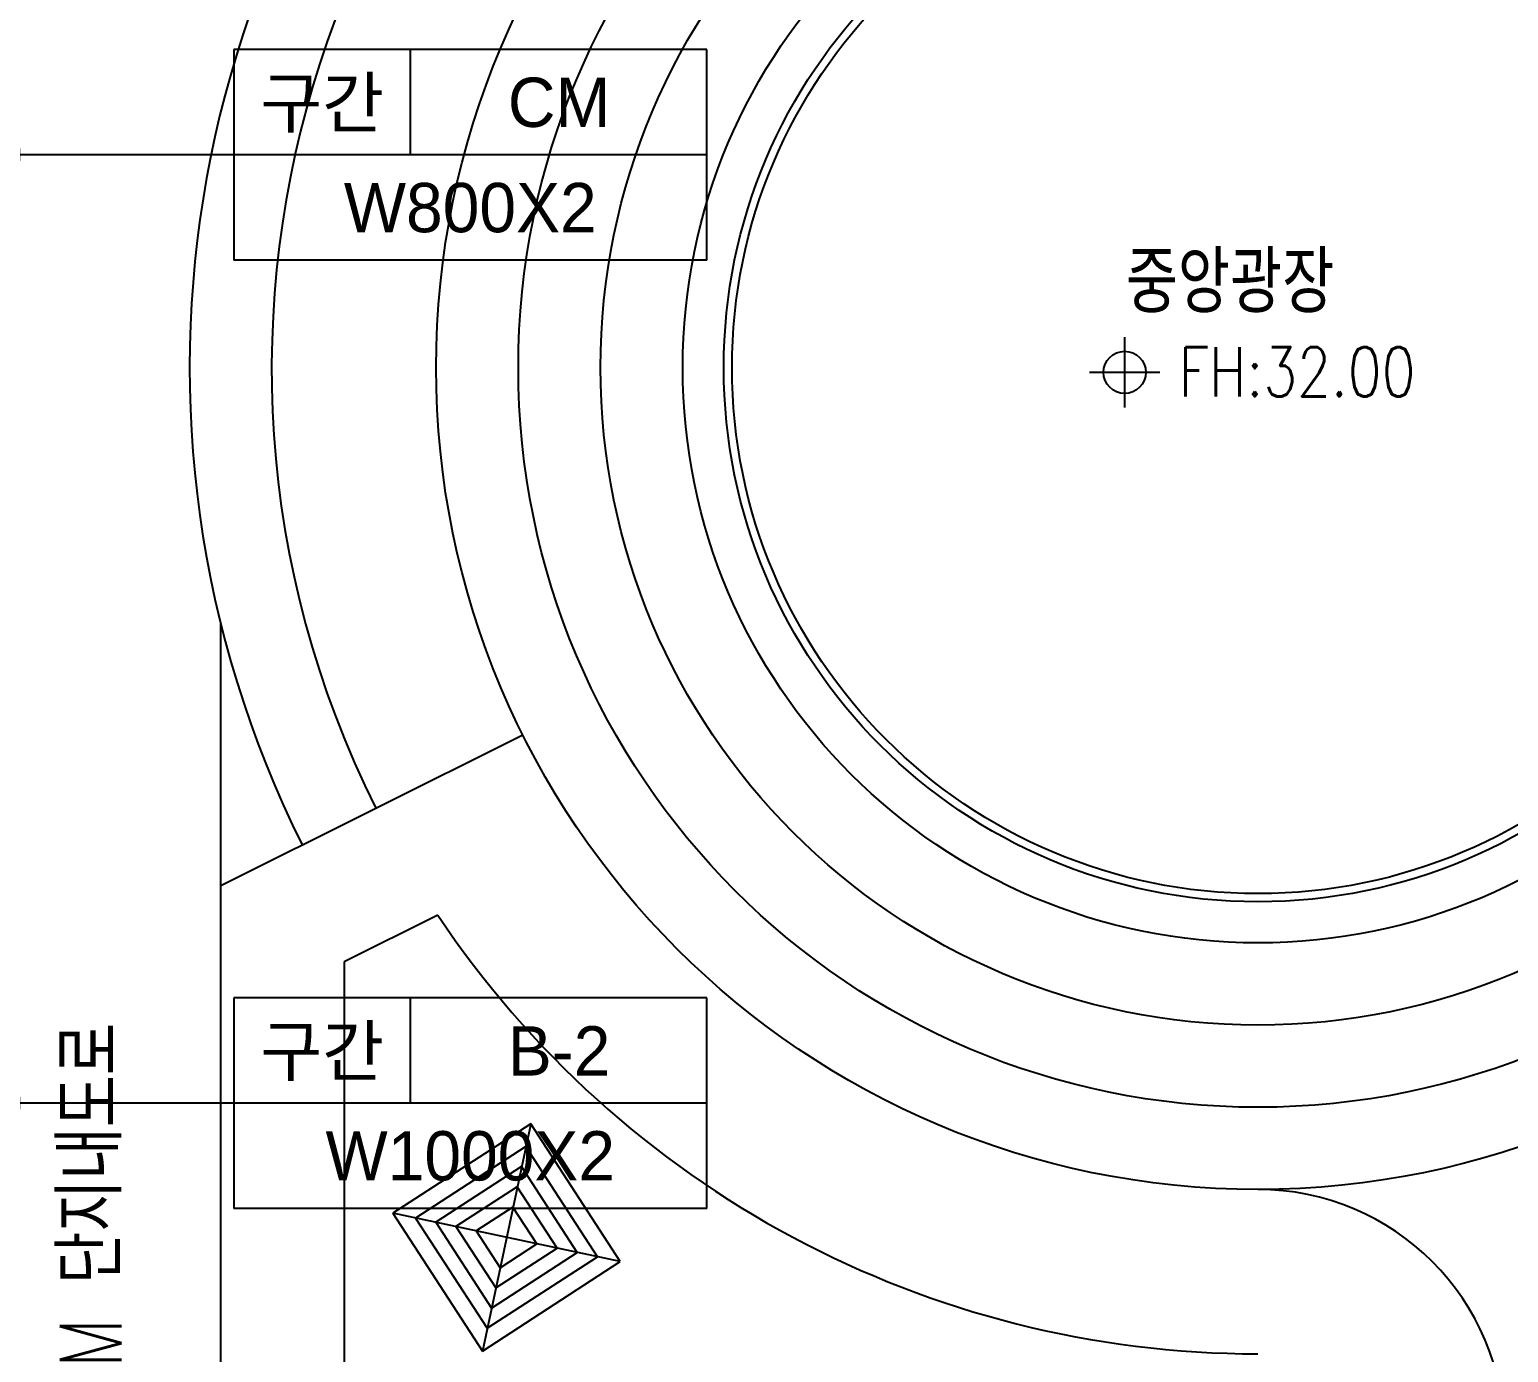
# Model space of a CAD drawing. Header units: millimetres. Extents: x 1145859089 to 1147511753, y -1047484727 to -1047247487.
# Drawn here: x 1147299157 to 1147335149, y -1047385276 to -1047353084 of the extents above; entities that cross this region are included whole.
import ezdxf
from ezdxf.enums import TextEntityAlignment as Align
from ezdxf.xclip import XClip

# ---------------------------------------------------------------- set-up
doc = ezdxf.new("R2010")
doc.units = ezdxf.units.MM
doc.header["$LTSCALE"] = 100
doc.header["$MEASUREMENT"] = 0
doc.header["$XCLIPFRAME"] = 2
doc.layers.get('0').update_dxf_attribs({"linetype": 'CONTINUOUS'})
for name, color, linetype in [('0-BLOCK', 2, 'CONTINUOUS'), ('TRAY', 1, 'CONTINUOUS'), ('XREF', 135, 'CONTINUOUS'), ('단지배치도$0$S240910', 33, 'CONTINUOUS'), ('단지배치도$0$W240910', 135, 'CONTINUOUS')]:
    doc.layers.add(name, color=color, linetype=linetype)
doc.styles.add('WL', font='울릉도L_5.TTF')
doc.styles.add('단지배치도$0$WS1', font='romans.shx', dxfattribs={"width": 0.8, "bigfont": 'whgtxt.shx'})

# ---------------------------------------------------------------- blocks, each defined once
blk = doc.blocks.new('단지배치도$0$zw$9902')
at = {"layer": '단지배치도$0$W240910'}
for p, q in [((65537, 10800), (65537, 9085)), ((66394, 9943), (64679, 9943)), ((43540, -28400, 0), (43540, 3823, 0)), ((43540, -2545, 0), (50888, 1124, 0)), ((48818, -3263, 0), (46540, -4400, 0)), ((46540, -4400, 0), (46540, -28400, 0)), ((51081, -8340, 0), (47726, -10518, 0)), ((51081, -8340, 0), (49905, -13873, 0)), ((53260, -11694, 0), (51081, -8340, 0)), ((50963, -8893, 0), (48280, -10636, 0)), ((52706, -11577, 0), (50963, -8893, 0)), ((50859, -9385, 0), (48771, -10740, 0)), ((52214, -11472, 0), (50859, -9385, 0)), ((50754, -9877, 0), (49263, -10845, 0)), ((51723, -11367, 0), (50754, -9877, 0)), ((50650, -10368, 0), (49755, -10949, 0)), ((51231, -11263, 0), (50650, -10368, 0)), ((47726, -10518, 0), (49905, -13873, 0)), ((53260, -11694, 0), (47726, -10518, 0)), ((48280, -10636, 0), (50023, -13320, 0)), ((48771, -10740, 0), (50127, -12828, 0)), ((49263, -10845, 0), (50232, -12336, 0)), ((49755, -10949, 0), (50336, -11844, 0)), ((50127, -12828, 0), (52214, -11472, 0)), ((50232, -12336, 0), (51723, -11367, 0)), ((50336, -11844, 0), (51231, -11263, 0)), ((49905, -13873, 0), (53260, -11694, 0)), ((50023, -13320, 0), (52706, -11577, 0))]:
    blk.add_line(p, q, dxfattribs=at)
for centre, radius in [((68781, 10060, 0), 20000), ((68781, 10060, 0), 18000), ((68781, 10060, 0), 16000), ((68781, 10060, 0), 14000), ((68781, 10060, 0), 13000), ((68781, 10060, 0), 12800), ((65537, 9943), 514)]:
    blk.add_circle(centre, radius, dxfattribs=at)
for centre, radius, start, end in [((68781, 10060, 0), 24000, 117.5626, 206.5372), ((68781, 10060, 0), 26000, 133.0265, 206.5372), ((68781, 10060, 0), 24000, 213.718, 270), ((68781, -15940, 0), 6000, 0, 90)]:
    blk.add_arc(centre, radius, start, end, dxfattribs=at)
at = {"layer": '단지배치도$0$S240910', "style": '단지배치도$0$WS1', "width": 0.8}
for s, height, p in [('중앙광장', 1500, (65563, 11388)), ('FH:32.00', 1200, (66854, 9360))]:
    blk.add_text(s, height=height, dxfattribs=at).set_placement(p)
blk.add_text('7.0M 단지내도로', height=1500, rotation=90, dxfattribs=at).set_placement((41123, -16866))
blk = doc.blocks.new('단지배치도')
blk.add_blockref('단지배치도$0$zw$9902', (141034, 142437))
blk = doc.blocks.new('A$C25F07BB0')
at = {"layer": '0-BLOCK', "color": 6}
blk.add_line((0, 0), (0, 7822), dxfattribs=at)
blk.add_lwpolyline([(217, 7822), (-217, 7822), (-217, 9504), (217, 9504)], close=True, dxfattribs=at)
blk = doc.blocks.new('A$C4F4C36A7')
at = {"layer": 'TRAY', "color": 6}
for p, q in [((0, 5124), (0, 2562)), ((5756, 5124), (0, 5124)), ((11512, 5124), (5756, 5124)), ((11512, 2562), (11512, 5124)), ((0, 2562), (0, 0)), ((5756, 2562), (0, 2562)), ((11512, 2562), (5756, 2562)), ((11512, 2562), (5756, 2562)), ((11512, 0), (11512, 2562)), ((5756, 0), (0, 0)), ((11512, 0), (5756, 0))]:
    blk.add_line(p, q, dxfattribs=at)
blk = doc.blocks.new('A$C28682198')
at = {"color": 6}
blk.add_line((4301, 2562), (4301, 5124), dxfattribs=at)
blk.add_blockref('A$C4F4C36A7', (0, 0))

msp = doc.modelspace()

# ---------------------------------------------------------------- block references
at = {"layer": '0-BLOCK', "rotation": 359.9999968060735}
for p in [(1147304126.397519, -1047358695.709891, 0), (1147304126.397519, -1047381772.288187, 0)]:
    msp.add_blockref('A$C28682198', p, dxfattribs=at)
at = {"layer": '0-BLOCK', "xscale": -0.6666666666666666, "yscale": 0.6666666666666666, "zscale": 0.6666666666666666, "rotation": 90.00000638288729}
for p in [(1147304126.397395, -1047356133.646289, 0), (1147304126.397395, -1047379210.224585, 0)]:
    msp.add_blockref('A$C25F07BB0', p, dxfattribs=at)
at = {"layer": 'XREF'}
ref = msp.add_blockref('단지배치도', (1147119237.834579, -1047513806.462535), dxfattribs=at)
XClip(ref).set_block_clipping_path([(72982.4064819524, 34919.7593965302), (360382.4067475507, 255319.7593436702)])

# ---------------------------------------------------------------- texts
at = {"layer": '0-BLOCK', "color": 2, "style": 'WL'}
for s, p in [('구간', (1147306276.653769, -1047354852.614383, 0)), ('CM', (1147312044.587604, -1047354852.614579, 0)), ('W800X2', (1147309882.351816, -1047357414.678446, 0)), ('구간', (1147306276.653769, -1047377929.192679, 0)), ('B-2', (1147312044.587604, -1047377929.192874, 0)), ('W1000X2', (1147309882.351816, -1047380491.256742, 0))]:
    msp.add_text(s, height=1200, dxfattribs=at).set_placement(p, align=Align.MIDDLE)

doc.saveas('drawing.dxf')
